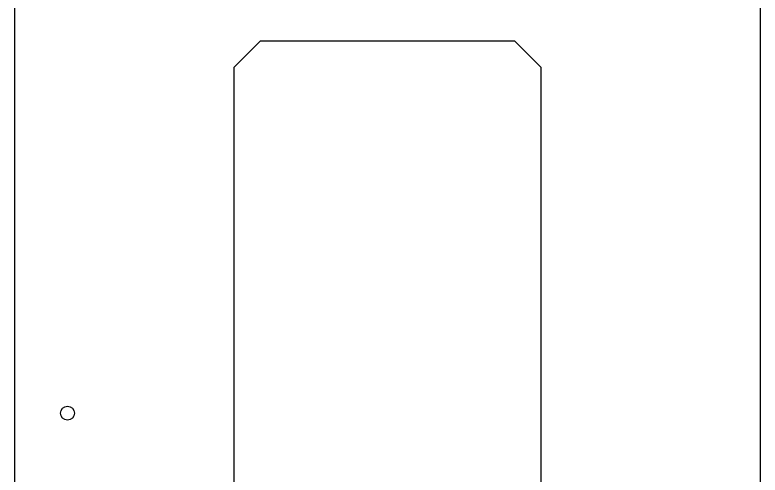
# Model space of a CAD drawing. Extents: x -85 to 85, y 0 to 426.
# Drawn here: x -85 to 85, y 215.9 to 320.9 of the extents above; entities that cross this region are included whole.
import ezdxf

# ---------------------------------------------------------------- set-up
doc = ezdxf.new("R2010")
doc.units = 0
doc.layers.get('0').update_dxf_attribs({"linetype": 'continuous'})

# ---------------------------------------------------------------- blocks, each defined once
blk = doc.blocks.new('CUT001')
at = {"color": 0}
for p, q in [((-85, 0), (-85, 418)), ((85, 418), (85, 0)), ((-29, 315), (-35, 309)), ((-29, 315), (29, 315)), ((29, 315), (35, 309)), ((-35, 61), (-35, 309)), ((35, 309), (35, 61))]:
    blk.add_line(p, q, dxfattribs=at)
blk.add_circle((-73, 230), 1.6, dxfattribs=at)

msp = doc.modelspace()

# ---------------------------------------------------------------- block references
at = {"color": 0}
msp.add_blockref('CUT001', (0, 0), dxfattribs=at)

doc.saveas('drawing.dxf')
